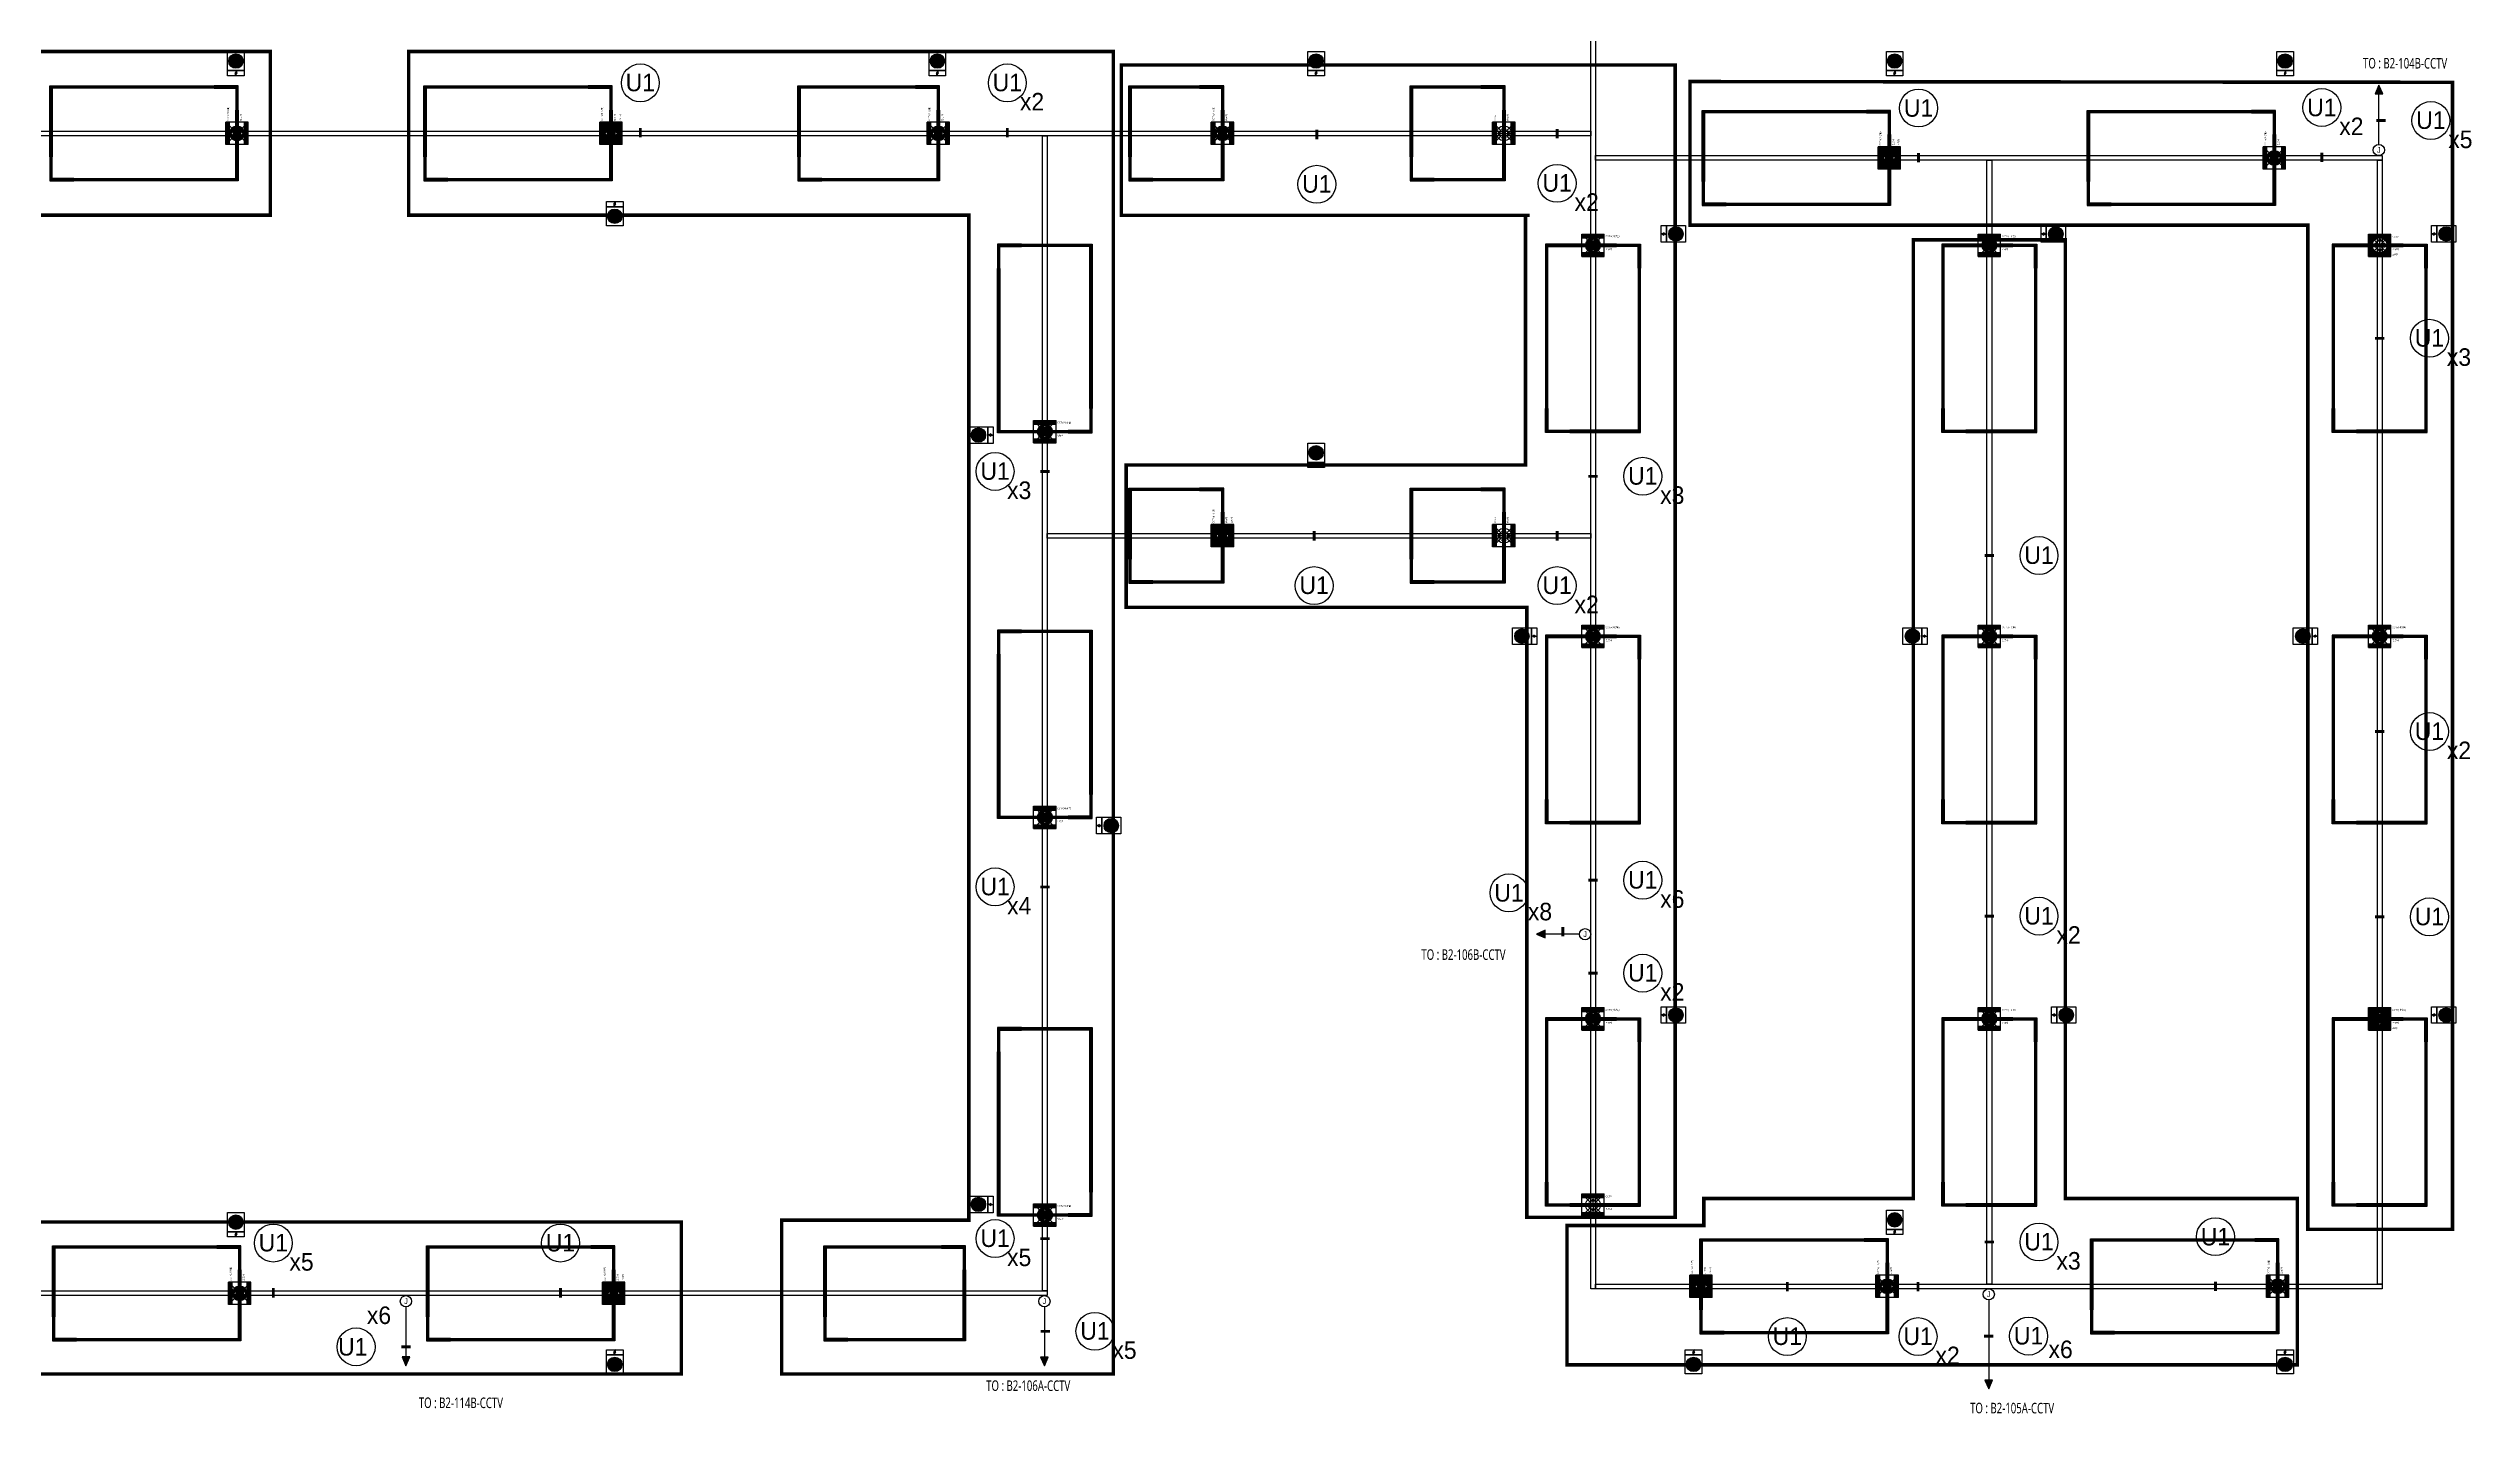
# Model space of a CAD drawing. Header units: millimetres. Extents: x 836025 to 1108898, y 78775 to 372820.
# Drawn here: x 1005237 to 1108883, y 81014 to 139387 of the extents above; entities that cross this region are included whole.
import ezdxf
from ezdxf.enums import TextEntityAlignment as Align

# ---------------------------------------------------------------- set-up
doc = ezdxf.new("R2010")
doc.units = ezdxf.units.MM
doc.header["$LTSCALE"] = 250
for name, pattern in [('CENTER', [2, 1.25, -0.25, 0.25, -0.25]), ('LINE1', [3, 2.5, -0.5]), ('지하층_기둥$1$CEN', [62, 60, -1, 0, -1])]:
    doc.linetypes.add(name, pattern=pattern)
for name, color, linetype in [('A-CEN', 1, '지하층_기둥$1$CEN'), ('HA-CCTV', 2, 'Continuous'), ('HA-스피커 반경', 7, 'LINE1'), ('HA-조명기구', 7, 'Continuous'), ('HA-통합모듈', 7, 'Continuous'), ('LU-UTP wire', 3, 'Continuous'), ('LU-UTP 방향', 1, 'Continuous'), ('LU-UTP케이블', 1, 'Continuous'), ('LU-광케이블', 1, 'Continuous'), ('LU-귀로 방향', 3, 'Continuous'), ('LU-귀로Text', 3, 'Continuous'), ('LU-무선비상벨', 1, 'Continuous'), ('LU-정션박스', 3, 'Continuous'), ('라인구분', 7, 'CENTER'), ('전등레이스웨이', 1, 'Continuous')]:
    doc.layers.add(name, color=color, linetype=linetype)
doc.layers.add('HA-지시선', color=8, linetype='Continuous', plot=False)
doc.layers.get('HA-스피커 반경').off()
doc.styles.add('MtX_굴림', font='Gulim.ttf')
doc.styles.add('N', font='Gulim.ttf')
doc.styles.add('돋움', font='Dotum.ttf')
doc.styles.add('맑은고딕', font='malgun.ttf')

# ---------------------------------------------------------------- blocks, each defined once
blk = doc.blocks.new('HA-무선비상벨')
at = {"layer": 'LU-무선비상벨'}
h = blk.add_hatch(color=1, dxfattribs=at)
h.dxf.hatch_style = 1
h.paths.add_polyline_path([(309, 0, 1), (-309, 0, 1)])
h = blk.add_hatch(color=1, dxfattribs=at)
h.dxf.hatch_style = 1
h.paths.add_polyline_path([(2, 531), (33, 632), (-46, 509), (-2, 509), (-34, 408), (46, 531)])
at = {"layer": 'LU-무선비상벨', "color": 1}
for p, q in [((33, 632), (-46, 509)), ((-46, 509), (46, 531)), ((-2, 509), (-46, 509)), ((-34, 408), (46, 531)), ((-34, 408), (-2, 509)), ((33, 632), (2, 531)), ((46, 531), (2, 531))]:
    blk.add_line(p, q, dxfattribs=at)
for points in [[(356, 408), (-354, 408), (-354, 631), (356, 631)], [(-354, 408), (356, 408), (356, -408), (-354, -408)]]:
    blk.add_lwpolyline(points, close=True, dxfattribs=at)
blk.add_circle((0, 0), 309, dxfattribs=at)
blk = doc.blocks.new('HA-조명기구(코너1000)')
at = {"layer": 'HA-조명기구'}
h = blk.add_hatch(color=81, dxfattribs=at)
h.dxf.hatch_style = 1
h.paths.add_polyline_path([(-995, -35), (-35, -35), (-35, -995), (-5, -995), (-5, -5), (-995, -5)])
at = {"layer": 'HA-조명기구', "color": 81}
blk.add_lwpolyline([(-1000, 0), (-1000, -40), (-40, -40), (-40, -1000), (0, -1000), (0, 0), (-1000, 0)], dxfattribs=at)
at = {"layer": 'HA-조명기구', "color": 3}
blk.add_lwpolyline([(-995, -5), (-995, -35), (-35, -35), (-35, -995), (-5, -995), (-5, -5)], close=True, dxfattribs=at)
at = {"layer": 'HA-지시선'}
for p, q in [((-40, -40), (0, 0)), ((-20, -20), (-1000, -20)), ((-20, -20), (-20, -1000))]:
    blk.add_line(p, q, dxfattribs=at)
at = {"layer": 'HA-지시선', "color": 30}
blk.add_lwpolyline([(-1000, 30), (-1000, -70), (-70, -70), (-70, -1000), (30, -1000), (30, 30)], close=True, dxfattribs=at)
blk = doc.blocks.new('HA-조명기구(직2000)')
at = {"layer": 'HA-조명기구'}
h = blk.add_hatch(color=81, dxfattribs=at)
h.dxf.hatch_style = 1
h.paths.add_polyline_path([(5, -1995), (35, -1995), (35, -5), (5, -5)])
h = blk.add_hatch(color=81, dxfattribs=at)
h.dxf.hatch_style = 1
h.paths.add_polyline_path([(5, -1995), (35, -1995), (35, -5), (5, -5)])
at = {"layer": 'HA-조명기구', "color": 81}
blk.add_lwpolyline([(0, 0), (40, 0), (40, -2000), (0, -2000), (0, 0)], dxfattribs=at)
blk.add_lwpolyline([(5, -5), (35, -5), (35, -1995), (5, -1995)], close=True, dxfattribs=at)
at = {"layer": 'HA-지시선'}
blk.add_line((20, 0), (20, -2000), dxfattribs=at)
at = {"layer": 'HA-지시선', "color": 4}
blk.add_lwpolyline([(-30, 0), (70, 0), (70, -2000), (-30, -2000)], close=True, dxfattribs=at)
blk = doc.blocks.new('HA-통합모듈-만공차')
at = {"layer": 'HA-통합모듈'}
h = blk.add_hatch(color=81, dxfattribs=at)
h.dxf.hatch_style = 1
h.paths.add_polyline_path([(-480, 349), (480, 349), (480, 480), (-480, 480)])
h.paths.add_polyline_path([(-480, -480), (480, -480), (480, -349), (-480, -349)])
at = {"layer": 'HA-지시선', "color": 5}
for p, q in [((-480, -480), (-480, 480)), ((-480, 480), (480, 480)), ((-480, 317), (480, 317)), ((480, -480), (480, 480)), ((-480, -317), (480, -317)), ((-480, -480), (480, -480))]:
    blk.add_line(p, q, dxfattribs=at)
at = {"layer": 'HA-지시선', "color": 251, "true_color": 0x636466}
for p, q in [((-480, 480), (480, -480)), ((-480, -480), (480, 480))]:
    blk.add_line(p, q, dxfattribs=at)
at = {"layer": 'HA-지시선', "color": 5}
blk.add_circle((0, 0), 317, dxfattribs=at)
at = {"layer": 'HA-통합모듈', "color": 5}
for p, q in [((-480, 349), (480, 349)), ((-480, -349), (480, -349))]:
    blk.add_line(p, q, dxfattribs=at)
at = {"layer": 'HA-지시선', "color": 7, "style": 'MtX_굴림'}
blk.add_text('만공차', height=70, dxfattribs=at).set_placement((542, -205))
blk = doc.blocks.new('HA-통합모듈-CCTV(비상벨연동)')
at = {"layer": 'HA-통합모듈'}
h = blk.add_hatch(color=10, dxfattribs=at)
h.dxf.hatch_style = 1
h.paths.add_polyline_path([(317, 0, 1), (-317, 0, 1)])
h.paths.add_polyline_path([(-270, 0), (-170, -100), (-170, 0), (0, 0), (0, -170), (-100, -170), (0, -270), (100, -170), (0, -170), (0, 0), (170, 0), (170, -100), (270, 0), (170, 100), (170, 0), (0, 0), (0, 170), (100, 170), (-2, 268), (-100, 170), (0, 170), (0, 0), (-170, 0), (-170, 100)], flags=16)
at = {"layer": 'HA-지시선', "color": 251, "true_color": 0x636466}
for p, q in [((-480, 480), (480, -480)), ((-480, -480), (480, 480))]:
    blk.add_line(p, q, dxfattribs=at)
at = {"layer": 'HA-통합모듈', "color": 5}
for p, q in [((-480, -480), (-480, 480)), ((-480, 480), (480, 480)), ((-480, 349), (480, 349)), ((-480, 317), (480, 317)), ((-170, 100), (-270, 0)), ((-270, 0), (-170, -100)), ((-170, 100), (-170, -100)), ((0, 0), (-170, 0)), ((-100, 170), (-2, 268)), ((100, 170), (-100, 170)), ((-2, 268), (100, 170)), ((0, 0), (0, 170)), ((0, 0), (0, -170)), ((0, 0), (170, 0)), ((170, -100), (170, 100)), ((170, 100), (270, 0)), ((270, 0), (170, -100)), ((480, -480), (480, 480)), ((-480, -317), (480, -317)), ((-480, -349), (480, -349)), ((-480, -480), (480, -480)), ((-100, -170), (100, -170)), ((0, -270), (-100, -170)), ((100, -170), (0, -270))]:
    blk.add_line(p, q, dxfattribs=at)
blk.add_circle((0, 0), 317, dxfattribs=at)
at = {"layer": 'HA-통합모듈', "style": '돋움'}
blk.add_text('CCTV(비상벨)', height=70, dxfattribs=at).set_placement((530, 350))
blk = doc.blocks.new('HA-통합모듈-스피커')
at = {"layer": 'HA-통합모듈'}
h = blk.add_hatch(color=210, dxfattribs=at)
h.dxf.hatch_style = 1
h.paths.add_polyline_path([(-480, -317), (-480, 317), (0, 317, 1), (0, -317)])
h.paths.add_polyline_path([(0, -317, 1), (0, 317), (480, 317), (480, -317)])
at = {"layer": 'HA-지시선', "color": 5}
for p, q in [((-480, -480), (-480, 480)), ((-480, 480), (480, 480)), ((-480, 349), (480, 349)), ((-480, 317), (480, 317)), ((480, -480), (480, 480)), ((-480, -317), (480, -317)), ((-480, -349), (480, -349)), ((-480, -480), (480, -480))]:
    blk.add_line(p, q, dxfattribs=at)
at = {"layer": 'HA-지시선', "color": 251, "true_color": 0x636466}
for p, q in [((-480, 480), (480, -480)), ((-480, -480), (480, 480))]:
    blk.add_line(p, q, dxfattribs=at)
at = {"layer": 'HA-지시선', "color": 5}
blk.add_circle((0, 0), 317, dxfattribs=at)
at = {"layer": 'HA-조명기구', "style": '돋움'}
blk.add_text('스피커', height=70, dxfattribs=at).set_placement((538, -434))
blk = doc.blocks.new('zw$9B82')
at = {"layer": 'HA-스피커 반경', "color": 6}
blk.add_blockref('HA-통합모듈-스피커', (0, 0), dxfattribs=at)
blk = doc.blocks.new('HA-통합모듈-CCTV')
h = blk.add_hatch(color=81)
h.dxf.hatch_style = 1
h.paths.add_polyline_path([(-270, 0), (-170, 100), (-170, -100)])
h.paths.add_polyline_path([(-100, 170), (100, 170), (-2, 268)])
h.paths.add_polyline_path([(170, -100), (270, 0), (170, 100)])
h.paths.add_polyline_path([(-100, -170), (100, -170), (0, -270)])
at = {"layer": 'HA-지시선', "color": 251, "true_color": 0x636466}
for p, q in [((-480, 480), (480, -480)), ((-480, -480), (480, 480))]:
    blk.add_line(p, q, dxfattribs=at)
at = {"layer": 'HA-통합모듈', "color": 5}
for p, q in [((-480, -480), (-480, 480)), ((-480, 480), (480, 480)), ((-480, 349), (480, 349)), ((-170, 100), (-270, 0)), ((-270, 0), (-170, -100)), ((-170, 100), (-170, -100)), ((0, 0), (-170, 0)), ((-100, 170), (-2, 268)), ((100, 170), (-100, 170)), ((-2, 268), (100, 170)), ((0, 0), (0, 170)), ((0, 0), (0, -170)), ((0, 0), (170, 0)), ((170, -100), (170, 100)), ((170, 100), (270, 0)), ((270, 0), (170, -100)), ((480, -480), (480, 480)), ((-480, -349), (480, -349)), ((-480, -480), (480, -480)), ((-100, -170), (100, -170)), ((0, -270), (-100, -170)), ((100, -170), (0, -270))]:
    blk.add_line(p, q, dxfattribs=at)
blk.add_circle((0, 0), 317, dxfattribs=at)
at = {"layer": 'HA-통합모듈', "color": 7, "style": '돋움'}
blk.add_text('CCTV', height=70, dxfattribs=at).set_placement((536, 330))
blk = doc.blocks.new('LU-귀로방향')
at = {"layer": 'LU-귀로 방향', "color": 2}
blk.add_lwpolyline([(0.8, -0.35), (0.8, 0.35), (0, 0)], close=True, dxfattribs=at)
at = {"layer": 'LU-귀로 방향', "color": 10}
blk.add_solid([(0.03, 0), (0.78, 0.33), (0.78, -0.33)], dxfattribs=at)
blk = doc.blocks.new('LU-Jumper')
at = {"layer": 'LU-정션박스', "color": 2}
blk.add_circle((0, 0), 0.5, dxfattribs=at)
blk.add_circle((0, 0), 0.5, dxfattribs=at)
at = {"layer": 'LU-정션박스', "color": 1, "style": 'N'}
blk.add_text('J', height=0.5, dxfattribs=at).set_placement((0, 0), align=Align.MIDDLE)

msp = doc.modelspace()

# ---------------------------------------------------------------- linework, layer by layer
at = {"layer": 'LU-UTP wire'}
for p, q in [((1104918, 135285, 0), (1104918, 137809, 0)), ((1070727, 101511, 0), (1068888, 101511, 0)), ((1020527, 85575, 0), (1020526, 83063, 0)), ((1047838, 85575, 0), (1047837, 83063, 0)), ((1088232, 85871, 0), (1088232, 82074, 0))]:
    msp.add_line(p, q, dxfattribs=at)
at = {"layer": 'LU-UTP 방향', "elevation": 0}
for points in [[(1104678, 135045, 0, 0, 0), (1104678, 135045, 0, 0, 0), (1103865, 135045, 120, 0, 0), (1103465, 135045, 0, 0, 0)], [(1105158, 135045, 0, 0, 0), (1105158, 135045, 0, 0, 0), (1105158, 134233, 120, 0, 0), (1105158, 133833, 0, 0, 0)], [(1070968, 101751, 0, 0, 0), (1070968, 101751, 0, 0, 0), (1070968, 102563, 120, 0, 0), (1070968, 102963, 0, 0, 0)], [(1070968, 101271, 0, 0, 0), (1070968, 101271, 0, 0, 0), (1070968, 100459, 120, 0, 0), (1070968, 100059, 0, 0, 0)], [(1087992, 86112, 0, 0, 0), (1087992, 86112, 0, 0, 0), (1087180, 86112, 120, 0, 0), (1086780, 86112, 0, 0, 0)], [(1088472, 86112, 0, 0, 0), (1088472, 86112, 0, 0, 0), (1089285, 86112, 120, 0, 0), (1089685, 86112, 0, 0, 0)], [(1020287, 85815, 0, 0, 0), (1020287, 85815, 0, 0, 0), (1019474, 85815, 120, 0, 0), (1019074, 85815, 0, 0, 0)], [(1020767, 85815, 0, 0, 0), (1020767, 85815, 0, 0, 0), (1021579, 85815, 120, 0, 0), (1021979, 85815, 0, 0, 0)], [(1047599, 85815, 0, 0, 0), (1047599, 85815, 0, 0, 0), (1046786, 85815, 120, 0, 0), (1046386, 85815, 0, 0, 0)], [(1048077, 85815, 0, 0, 0), (1048077, 85815, 0, 0, 0), (1048890, 85815, 120, 0, 0), (1049290, 85815, 0, 0, 0)]]:
    msp.add_lwpolyline(points, format="xyseb", dxfattribs=at)
at = {"layer": 'LU-UTP케이블', "color": 1}
for centre in [(1030553, 137915, 0), (1046251, 137915, 0), (1085230, 136841, 0), (1102480, 136862, 0), (1107143, 136305, 0), (1059491, 133579, 0), (1069770, 133621, 0), (1107082, 126995, 0), (1045728, 121300, 0), (1073433, 121092, 0), (1090382, 117703, 0), (1059376, 116417, 0), (1069770, 116417, 0), (1107082, 110176, 0), (1045728, 103533, 0), (1067710, 103278, 0), (1073433, 103819, 0), (1090382, 102282, 0), (1107082, 102251, 0), (1073433, 99845, 0), (1045728, 88495, 0), (1090382, 88348, 0), (1097930, 88576, 0), (1014854, 88304, 0), (1027138, 88304, 0), (1050000, 84529, 0), (1079617, 84303, 0), (1085209, 84303, 0), (1089934, 84324, 0), (1018397, 83865, 0)]:
    msp.add_circle(centre, 811, dxfattribs=at)
at = {"layer": 'LU-광케이블', "color": 1, "elevation": 0}
for points in [[(1030553, 137104, 0, 0, 0), (1030553, 135986, 120, 120, 0), (1030553, 135586, 0, 0, 0)], [(1046251, 137104, 0, 0, 0), (1046251, 135986, 120, 120, 0), (1046251, 135586, 0, 0, 0)], [(1059491, 134390, 0, 0, 0), (1059491, 135508, 120, 120, 0), (1059491, 135908, 0, 0, 0)], [(1069770, 134432, 0, 0, 0), (1069770, 135550, 120, 120, 0), (1069770, 135950, 0, 0, 0)], [(1085230, 136029, 0, 0, 0), (1085230, 134912, 120, 120, 0), (1085230, 134512, 0, 0, 0)], [(1102480, 136050, 0, 0, 0), (1102480, 134933, 120, 120, 0), (1102480, 134533, 0, 0, 0)], [(1106332, 136305, 0, 0, 0), (1105214, 136305, 120, 120, 0), (1104814, 136305, 0, 0, 0)], [(1106271, 126995, 0, 0, 0), (1105153, 126995, 120, 120, 0), (1104753, 126995, 0, 0, 0)], [(1046540, 121300, 0, 0, 0), (1047657, 121300, 120, 120, 0), (1048057, 121300, 0, 0, 0)], [(1072621, 121092, 0, 0, 0), (1071504, 121092, 120, 120, 0), (1071104, 121092, 0, 0, 0)], [(1059376, 117229, 0, 0, 0), (1059376, 118346, 120, 120, 0), (1059376, 118746, 0, 0, 0)], [(1069770, 117229, 0, 0, 0), (1069770, 118346, 120, 120, 0), (1069770, 118746, 0, 0, 0)], [(1089571, 117703, 0, 0, 0), (1088453, 117703, 120, 120, 0), (1088053, 117703, 0, 0, 0)], [(1106271, 110176, 0, 0, 0), (1105153, 110176, 120, 120, 0), (1104753, 110176, 0, 0, 0)], [(1072621, 103819, 0, 0, 0), (1071504, 103819, 120, 120, 0), (1071104, 103819, 0, 0, 0)], [(1046540, 103533, 0, 0, 0), (1047657, 103533, 120, 120, 0), (1048057, 103533, 0, 0, 0)], [(1068521, 103278, 0, 0, 0), (1070013, 103278, 0, 0, 0), (1070013, 101815, 120, 120, 0), (1070013, 101415, 0, 0, 0)], [(1089571, 102282, 0, 0, 0), (1088453, 102282, 120, 120, 0), (1088053, 102282, 0, 0, 0)], [(1106271, 102251, 0, 0, 0), (1105153, 102251, 120, 120, 0), (1104753, 102251, 0, 0, 0)], [(1072621, 99845, 0, 0, 0), (1071504, 99845, 120, 120, 0), (1071104, 99845, 0, 0, 0)], [(1046540, 88495, 0, 0, 0), (1047657, 88495, 120, 120, 0), (1048057, 88495, 0, 0, 0)], [(1089571, 88348, 0, 0, 0), (1088453, 88348, 120, 120, 0), (1088053, 88348, 0, 0, 0)], [(1014854, 87492, 0, 0, 0), (1014854, 86375, 120, 120, 0), (1014854, 85975, 0, 0, 0)], [(1027138, 87492, 0, 0, 0), (1027138, 86375, 120, 120, 0), (1027138, 85975, 0, 0, 0)], [(1097930, 87765, 0, 0, 0), (1097930, 86647, 120, 120, 0), (1097930, 86247, 0, 0, 0)], [(1079617, 85114, 0, 0, 0), (1079617, 86232, 120, 120, 0), (1079617, 86632, 0, 0, 0)], [(1085209, 85114, 0, 0, 0), (1085209, 86232, 120, 120, 0), (1085209, 86632, 0, 0, 0)], [(1049188, 84529, 0, 0, 0), (1048071, 84529, 120, 120, 0), (1047671, 84529, 0, 0, 0)], [(1089119, 84324, 0, 0, 0), (1088423, 84324, 120, 120, 0), (1088023, 84324, 0, 0, 0)], [(1019209, 83865, 0, 0, 0), (1020326, 83865, 120, 120, 0), (1020726, 83865, 0, 0, 0)]]:
    msp.add_lwpolyline(points, format="xyseb", dxfattribs=at)
at = {"layer": '라인구분', "color": 4, "ltscale": 3.5, "const_width": 150, "elevation": 0}
msp.add_lwpolyline([(1014726, 132255), (1014726, 139255), (997908, 139255), (997908, 82705), (1032308, 82705), (1032308, 89205), (1004408, 89205), (1004408, 132255)], close=True, dxfattribs=at)
at = {"layer": '라인구분', "color": 5, "ltscale": 3.5, "const_width": 150, "elevation": 0}
msp.add_lwpolyline([(1050788, 139255), (1020646, 139255), (1020646, 132255), (1044608, 132255), (1044608, 89281), (1036599, 89281), (1036599, 82705), (1050788, 82705), (1050788, 132180), (1050788, 139255)], close=True, dxfattribs=at)
msp.add_lwpolyline([(1068593, 132251), (1051126, 132251), (1051126, 138681), (1074819, 138681), (1074819, 89403), (1068477, 89403), (1068477, 115491), (1051337, 115491), (1051337, 121575), (1068419, 121575), (1068419, 132251)], dxfattribs=at)
at = {"layer": '라인구분', "color": 2, "ltscale": 3.5, "const_width": 150, "elevation": 0}
msp.add_lwpolyline([(1075456, 137972), (1075456, 131834), (1101884, 131834), (1101884, 88891), (1108070, 88891), (1108070, 137940), (1075456, 137972)], dxfattribs=at)
at = {"layer": '라인구분', "color": 6, "ltscale": 3.5, "const_width": 150, "elevation": 0}
msp.add_lwpolyline([(1085008, 131205), (1091508, 131205), (1091508, 90205), (1101432, 90205), (1101432, 83099), (1070192, 83099), (1070192, 89051), (1076045, 89051), (1076045, 90205), (1085008, 90205), (1085008, 131205)], dxfattribs=at)
at = {"layer": '전등레이스웨이', "elevation": 0}
for points in [[(1071408, 365755), (1071408, 86341), (1071207, 86341), (1071207, 365755)], [(877758, 135855), (1071207, 135855), (1071207, 135654), (877758, 135654)], [(1047954, 135654), (1047962, 86255), (1047761, 86255), (1047761, 135654)], [(1071408, 134805), (1105058, 134805), (1105058, 134604), (1071408, 134604)], [(1088358, 134604), (1088358, 86552), (1088157, 86552), (1088157, 134604)], [(1105058, 134604), (1105058, 86552), (1104857, 86552), (1104857, 134604)], [(1071207, 118451), (1047957, 118451), (1047957, 118651), (1071207, 118651)], [(957821, 86255), (1047962, 86255), (1047962, 86055), (957821, 86055)], [(1071408, 86552), (1105058, 86552), (1105058, 86351), (1071408, 86351)]]:
    msp.add_lwpolyline(points, close=True, dxfattribs=at)

# ---------------------------------------------------------------- block references
at = {"layer": 'A-CEN'}
for p, rotation in [((1029301, 135755, 0), 89.99999999999999), ((1083979, 134704, 0), 89.99999999999999), ((1055458, 118551, 0), 89.99999999999955), ((1075928, 86452), 89.99999999999955), ((1029416, 86155, 0), 89.99999999999996)]:
    msp.add_blockref('zw$9B82', p, dxfattribs=dict(at, rotation=rotation))
for p in [(1104957, 130973, 0), (1104957, 97890, 0)]:
    msp.add_blockref('zw$9B82', p, dxfattribs=at)
at = {"layer": 'HA-CCTV', "color": 3}
for p, rotation in [((1013301, 135754, 0), 90.00000000000033), ((1029301, 135755, 0), 90.00000000000018), ((1043300, 135755, 0), 90.00000000000033), ((1055458, 135755, 0), 90.0000000000003), ((1083979, 134704, 0), 90.00000000000018), ((1100448, 134704, 0), 90.00000000000024), ((1055458, 118551, 0), 90.0000000000003), ((1013416, 86155, 0), 90.00000000000007), ((1029416, 86155, 0), 90.00000000000007), ((1075928, 86452), 90.0000000000008), ((1083888, 86452), 90.0000000000008), ((1100588, 86452), 90.0000000000008)]:
    msp.add_blockref('HA-통합모듈-CCTV(비상벨연동)', p, dxfattribs=dict(at, rotation=rotation))
at = {"layer": 'HA-CCTV', "rotation": 90}
for p in [(1067491, 135755, 0), (1067491, 118551, 0)]:
    msp.add_blockref('HA-통합모듈-CCTV', p, dxfattribs=at)
at = {"layer": 'HA-CCTV', "color": 3}
for name, p in [('HA-통합모듈-CCTV(비상벨연동)', (1071307, 130973, 0)), ('HA-통합모듈-CCTV(비상벨연동)', (1088257, 130973, 0)), ('HA-통합모듈-CCTV', (1104957, 130973, 0)), ('HA-통합모듈-CCTV(비상벨연동)', (1047858, 123004, 0)), ('HA-통합모듈-CCTV(비상벨연동)', (1071307, 114247, 0)), ('HA-통합모듈-CCTV(비상벨연동)', (1088257, 114247, 0)), ('HA-통합모듈-CCTV(비상벨연동)', (1104957, 114247, 0)), ('HA-통합모듈-CCTV(비상벨연동)', (1047858, 106504, 0)), ('HA-통합모듈-CCTV(비상벨연동)', (1071307, 97890, 0)), ('HA-통합모듈-CCTV(비상벨연동)', (1088257, 97890, 0)), ('HA-통합모듈-CCTV(비상벨연동)', (1104957, 97890, 0)), ('HA-통합모듈-CCTV(비상벨연동)', (1047858, 89504, 0))]:
    msp.add_blockref(name, p, dxfattribs=at)
at = {"layer": 'HA-CCTV'}
msp.add_blockref('HA-통합모듈-CCTV', (1071307, 89930, 0), dxfattribs=at)
at = {"layer": 'HA-조명기구', "color": 3, "xscale": -1}
for name, p in [('HA-조명기구(코너1000)', (1005321, 137754, 0)), ('HA-조명기구(코너1000)', (1021321, 137755, 0)), ('HA-조명기구(코너1000)', (1037320, 137755, 0)), ('HA-조명기구(코너1000)', (1051478, 137755, 0)), ('HA-조명기구(코너1000)', (1063511, 137755, 0)), ('HA-조명기구(코너1000)', (1075999, 136704, 0)), ('HA-조명기구(코너1000)', (1092468, 136704, 0)), ('HA-조명기구(직2000)', (1069347, 129993, 0)), ('HA-조명기구(직2000)', (1073307, 129993, 0)), ('HA-조명기구(직2000)', (1086297, 129993, 0)), ('HA-조명기구(직2000)', (1090257, 129993, 0)), ('HA-조명기구(직2000)', (1102997, 129993, 0)), ('HA-조명기구(직2000)', (1106957, 129993, 0)), ('HA-조명기구(직2000)', (1069347, 127993, 0)), ('HA-조명기구(직2000)', (1073307, 127993, 0)), ('HA-조명기구(직2000)', (1086297, 127993, 0)), ('HA-조명기구(직2000)', (1090257, 127993, 0)), ('HA-조명기구(직2000)', (1102997, 127993, 0)), ('HA-조명기구(직2000)', (1106957, 127993, 0)), ('HA-조명기구(직2000)', (1069347, 125993, 0)), ('HA-조명기구(직2000)', (1073307, 125993, 0)), ('HA-조명기구(직2000)', (1086297, 125993, 0)), ('HA-조명기구(직2000)', (1090257, 125993, 0)), ('HA-조명기구(직2000)', (1102997, 125993, 0)), ('HA-조명기구(직2000)', (1106957, 125993, 0)), ('HA-조명기구(코너1000)', (1051478, 120551, 0)), ('HA-조명기구(코너1000)', (1063511, 120551, 0)), ('HA-조명기구(직2000)', (1069347, 113267, 0)), ('HA-조명기구(직2000)', (1073307, 113267, 0)), ('HA-조명기구(직2000)', (1086297, 113267, 0)), ('HA-조명기구(직2000)', (1090257, 113267, 0)), ('HA-조명기구(직2000)', (1102997, 113267, 0)), ('HA-조명기구(직2000)', (1106957, 113267, 0)), ('HA-조명기구(직2000)', (1069347, 111267, 0)), ('HA-조명기구(직2000)', (1073307, 111267, 0)), ('HA-조명기구(직2000)', (1086297, 111267, 0)), ('HA-조명기구(직2000)', (1090257, 111267, 0)), ('HA-조명기구(직2000)', (1102997, 111267, 0)), ('HA-조명기구(직2000)', (1106957, 111267, 0)), ('HA-조명기구(직2000)', (1069347, 109267, 0)), ('HA-조명기구(직2000)', (1073307, 109267, 0)), ('HA-조명기구(직2000)', (1086297, 109267, 0)), ('HA-조명기구(직2000)', (1090257, 109267, 0)), ('HA-조명기구(직2000)', (1102997, 109267, 0)), ('HA-조명기구(직2000)', (1106957, 109267, 0)), ('HA-조명기구(직2000)', (1069347, 96910, 0)), ('HA-조명기구(직2000)', (1073307, 96910, 0)), ('HA-조명기구(직2000)', (1086297, 96910, 0)), ('HA-조명기구(직2000)', (1090257, 96910, 0)), ('HA-조명기구(직2000)', (1102997, 96910, 0)), ('HA-조명기구(직2000)', (1106957, 96910, 0)), ('HA-조명기구(직2000)', (1069347, 94910, 0)), ('HA-조명기구(직2000)', (1073307, 94910, 0)), ('HA-조명기구(직2000)', (1086297, 94910, 0)), ('HA-조명기구(직2000)', (1090257, 94910, 0)), ('HA-조명기구(직2000)', (1102997, 94910, 0)), ('HA-조명기구(직2000)', (1106957, 94910, 0)), ('HA-조명기구(직2000)', (1069347, 92910, 0)), ('HA-조명기구(직2000)', (1073307, 92910, 0)), ('HA-조명기구(직2000)', (1086297, 92910, 0)), ('HA-조명기구(직2000)', (1090257, 92910, 0)), ('HA-조명기구(직2000)', (1102997, 92910, 0)), ('HA-조명기구(직2000)', (1106957, 92910, 0)), ('HA-조명기구(코너1000)', (1075908, 88452)), ('HA-조명기구(코너1000)', (1092608, 88452))]:
    msp.add_blockref(name, p, dxfattribs=at)
at = {"layer": 'HA-조명기구', "color": 3}
for name, p, rotation in [('HA-조명기구(직2000)', (1006321, 137714, 0), 89.99999999999999), ('HA-조명기구(직2000)', (1008321, 137714, 0), 89.99999999999999), ('HA-조명기구(직2000)', (1010321, 137714, 0), 89.99999999999999), ('HA-조명기구(직2000)', (1022321, 137715, 0), 89.99999999999999), ('HA-조명기구(직2000)', (1024321, 137715, 0), 89.99999999999999), ('HA-조명기구(직2000)', (1026321, 137715, 0), 89.99999999999999), ('HA-조명기구(직2000)', (1038320, 137715, 0), 89.99999999999999), ('HA-조명기구(직2000)', (1040320, 137715, 0), 89.99999999999999), ('HA-조명기구(직2000)', (1052478, 137715, 0), 89.99999999999999), ('HA-조명기구(직2000)', (1064511, 137715, 0), 89.99999999999999), ('HA-조명기구(직2000)', (1005361, 134754, 0), 180), ('HA-통합모듈-만공차', (1013301, 135754, 0), 90.00000000000033), ('HA-조명기구(직2000)', (1013321, 134754, 0), 180), ('HA-조명기구(직2000)', (1021361, 134755, 0), 180), ('HA-통합모듈-만공차', (1029301, 135755, 0), 90.00000000000018), ('HA-조명기구(직2000)', (1029321, 134755, 0), 180), ('HA-조명기구(직2000)', (1037360, 134755, 0), 180), ('HA-통합모듈-만공차', (1043300, 135755, 0), 90.00000000000033), ('HA-조명기구(직2000)', (1043320, 134755, 0), 180), ('HA-조명기구(직2000)', (1051518, 134755, 0), 180), ('HA-통합모듈-만공차', (1055458, 135755, 0), 90.0000000000003), ('HA-조명기구(직2000)', (1055478, 134755, 0), 180), ('HA-조명기구(직2000)', (1063551, 134755, 0), 180), ('HA-통합모듈-만공차', (1067491, 135755, 0), 90.00000000000033), ('HA-조명기구(직2000)', (1067511, 134755, 0), 180), ('HA-조명기구(직2000)', (1076999, 136664, 0), 89.99999999999999), ('HA-조명기구(직2000)', (1078999, 136664, 0), 89.99999999999999), ('HA-조명기구(직2000)', (1080999, 136664, 0), 89.99999999999999), ('HA-조명기구(직2000)', (1093468, 136664, 0), 89.99999999999999), ('HA-조명기구(직2000)', (1095468, 136664, 0), 89.99999999999999), ('HA-조명기구(직2000)', (1097468, 136664, 0), 89.99999999999999), ('HA-조명기구(코너1000)', (1005321, 133754, 0), 180), ('HA-조명기구(코너1000)', (1021321, 133755, 0), 180), ('HA-조명기구(코너1000)', (1037320, 133755, 0), 180), ('HA-조명기구(코너1000)', (1051478, 133755, 0), 180), ('HA-조명기구(코너1000)', (1063511, 133755, 0), 180), ('HA-조명기구(직2000)', (1076039, 133704, 0), 180), ('HA-통합모듈-만공차', (1083979, 134704, 0), 90.00000000000018), ('HA-조명기구(직2000)', (1083999, 133704, 0), 180), ('HA-조명기구(직2000)', (1092508, 133704, 0), 180), ('HA-통합모듈-만공차', (1100448, 134704, 0), 90.00000000000024), ('HA-조명기구(직2000)', (1100468, 133704, 0), 180), ('HA-조명기구(직2000)', (1006321, 133754, 0), 89.99999999999999), ('HA-조명기구(직2000)', (1008321, 133754, 0), 89.99999999999999), ('HA-조명기구(직2000)', (1010321, 133754, 0), 89.99999999999999), ('HA-조명기구(직2000)', (1022321, 133755, 0), 89.99999999999999), ('HA-조명기구(직2000)', (1024321, 133755, 0), 89.99999999999999), ('HA-조명기구(직2000)', (1026321, 133755, 0), 89.99999999999999), ('HA-조명기구(직2000)', (1038320, 133755, 0), 89.99999999999999), ('HA-조명기구(직2000)', (1040320, 133755, 0), 89.99999999999999), ('HA-조명기구(직2000)', (1052478, 133755, 0), 89.99999999999999), ('HA-조명기구(직2000)', (1064511, 133755, 0), 89.99999999999999), ('HA-조명기구(코너1000)', (1075999, 132704, 0), 180), ('HA-조명기구(코너1000)', (1092468, 132704, 0), 180), ('HA-조명기구(직2000)', (1076999, 132704, 0), 89.99999999999999), ('HA-조명기구(직2000)', (1078999, 132704, 0), 89.99999999999999), ('HA-조명기구(직2000)', (1080999, 132704, 0), 89.99999999999999), ('HA-조명기구(직2000)', (1093468, 132704, 0), 89.99999999999999), ('HA-조명기구(직2000)', (1095468, 132704, 0), 89.99999999999999), ('HA-조명기구(직2000)', (1097468, 132704, 0), 89.99999999999999), ('HA-조명기구(코너1000)', (1045858, 130984, 0), 89.99999999999999), ('HA-조명기구(직2000)', (1046858, 130944, 0), 89.99999999999999), ('HA-조명기구(코너1000)', (1069307, 130993, 0), 90), ('HA-조명기구(코너1000)', (1086257, 130993, 0), 90), ('HA-조명기구(코너1000)', (1102957, 130993, 0), 90), ('HA-조명기구(코너1000)', (1049858, 122984, 0), 270), ('HA-조명기구(코너1000)', (1073307, 122993, 0), 270), ('HA-조명기구(코너1000)', (1090257, 122993, 0), 270), ('HA-조명기구(코너1000)', (1106957, 122993, 0), 270), ('HA-조명기구(직2000)', (1046858, 122984, 0), 89.99999999999999), ('HA-조명기구(직2000)', (1052478, 120511, 0), 89.99999999999999), ('HA-조명기구(직2000)', (1064511, 120511, 0), 89.99999999999999), ('HA-조명기구(직2000)', (1051518, 117551, 0), 180), ('HA-통합모듈-만공차', (1055458, 118551, 0), 90.0000000000003), ('HA-조명기구(직2000)', (1055478, 117551, 0), 180), ('HA-조명기구(직2000)', (1063551, 117551, 0), 180), ('HA-통합모듈-만공차', (1067491, 118551, 0), 90.00000000000033), ('HA-조명기구(직2000)', (1067511, 117551, 0), 180), ('HA-조명기구(코너1000)', (1051478, 116551, 0), 180), ('HA-조명기구(코너1000)', (1063511, 116551, 0), 180), ('HA-조명기구(직2000)', (1052478, 116551, 0), 89.99999999999999), ('HA-조명기구(직2000)', (1064511, 116551, 0), 89.99999999999999), ('HA-조명기구(코너1000)', (1045858, 114484, 0), 89.99999999999999), ('HA-조명기구(직2000)', (1046858, 114444, 0), 89.99999999999999), ('HA-조명기구(코너1000)', (1069307, 114267, 0), 90), ('HA-조명기구(코너1000)', (1086257, 114267, 0), 90), ('HA-조명기구(코너1000)', (1102957, 114267, 0), 90), ('HA-조명기구(코너1000)', (1049858, 106484, 0), 270), ('HA-조명기구(코너1000)', (1073307, 106267, 0), 270), ('HA-조명기구(코너1000)', (1090257, 106267, 0), 270), ('HA-조명기구(코너1000)', (1106957, 106267, 0), 270), ('HA-조명기구(직2000)', (1046858, 106484, 0), 89.99999999999999), ('HA-조명기구(코너1000)', (1045858, 97484, 0), 89.99999999999999), ('HA-조명기구(직2000)', (1046858, 97444, 0), 89.99999999999999), ('HA-조명기구(코너1000)', (1069307, 97910, 0), 90), ('HA-조명기구(코너1000)', (1086257, 97910, 0), 90), ('HA-조명기구(코너1000)', (1102957, 97910, 0), 90), ('HA-조명기구(코너1000)', (1049858, 89484, 0), 270), ('HA-조명기구(코너1000)', (1073307, 89910, 0), 270), ('HA-조명기구(코너1000)', (1090257, 89910, 0), 270), ('HA-조명기구(코너1000)', (1106957, 89910, 0), 270), ('HA-조명기구(직2000)', (1046858, 89484, 0), 89.99999999999999), ('HA-조명기구(직2000)', (1008436, 88155, 0), 269.9999999999999), ('HA-조명기구(직2000)', (1010436, 88155, 0), 269.9999999999999), ('HA-조명기구(직2000)', (1012436, 88155, 0), 269.9999999999999), ('HA-조명기구(직2000)', (1024436, 88155, 0), 269.9999999999999), ('HA-조명기구(직2000)', (1026436, 88155, 0), 269.9999999999999), ('HA-조명기구(직2000)', (1028436, 88155, 0), 269.9999999999999), ('HA-조명기구(직2000)', (1041436, 88155, 0), 269.9999999999999), ('HA-조명기구(직2000)', (1043436, 88155, 0), 269.9999999999999), ('HA-조명기구(직2000)', (1076908, 88412), 89.99999999999999), ('HA-조명기구(직2000)', (1078908, 88412), 89.99999999999999), ('HA-조명기구(직2000)', (1080908, 88412), 89.99999999999999), ('HA-조명기구(직2000)', (1093608, 88412), 89.99999999999999), ('HA-조명기구(직2000)', (1095608, 88412), 89.99999999999999), ('HA-조명기구(직2000)', (1097608, 88412), 89.99999999999999), ('HA-통합모듈-만공차', (1075928, 86452), 90.0000000000008), ('HA-조명기구(직2000)', (1075948, 85452), 180), ('HA-통합모듈-만공차', (1083888, 86452), 89.99999999999999), ('HA-조명기구(직2000)', (1083908, 85452), 180), ('HA-조명기구(직2000)', (1092648, 85452), 180), ('HA-통합모듈-만공차', (1100588, 86452), 89.99999999999999), ('HA-조명기구(직2000)', (1100608, 85452), 180), ('HA-통합모듈-만공차', (1013416, 86155, 0), 90.00000000000007), ('HA-통합모듈-만공차', (1029416, 86155, 0), 90.00000000000007), ('HA-조명기구(코너1000)', (1005436, 84155, 0), 180), ('HA-조명기구(코너1000)', (1021436, 84155, 0), 180), ('HA-조명기구(코너1000)', (1038436, 84155, 0), 180), ('HA-조명기구(코너1000)', (1075908, 84452), 180), ('HA-조명기구(코너1000)', (1092608, 84452), 180), ('HA-조명기구(직2000)', (1008436, 84195, 0), 269.9999999999999), ('HA-조명기구(직2000)', (1010436, 84195, 0), 269.9999999999999), ('HA-조명기구(직2000)', (1012436, 84195, 0), 269.9999999999999), ('HA-조명기구(직2000)', (1024436, 84195, 0), 269.9999999999999), ('HA-조명기구(직2000)', (1026436, 84195, 0), 269.9999999999999), ('HA-조명기구(직2000)', (1028436, 84195, 0), 269.9999999999999), ('HA-조명기구(직2000)', (1041436, 84195, 0), 269.9999999999999), ('HA-조명기구(직2000)', (1043436, 84195, 0), 269.9999999999999), ('HA-조명기구(직2000)', (1076908, 84452), 89.99999999999999), ('HA-조명기구(직2000)', (1078908, 84452), 89.99999999999999), ('HA-조명기구(직2000)', (1080908, 84452), 89.99999999999999), ('HA-조명기구(직2000)', (1093608, 84452), 89.99999999999999), ('HA-조명기구(직2000)', (1095608, 84452), 89.99999999999999), ('HA-조명기구(직2000)', (1097608, 84452), 89.99999999999999)]:
    msp.add_blockref(name, p, dxfattribs=dict(at, rotation=rotation))
for name, p in [('HA-조명기구(코너1000)', (1013321, 137754, 0)), ('HA-조명기구(코너1000)', (1029321, 137755, 0)), ('HA-조명기구(코너1000)', (1043320, 137755, 0)), ('HA-조명기구(코너1000)', (1055478, 137755, 0)), ('HA-조명기구(코너1000)', (1067511, 137755, 0)), ('HA-조명기구(코너1000)', (1083999, 136704, 0)), ('HA-조명기구(코너1000)', (1100468, 136704, 0)), ('HA-통합모듈-만공차', (1071307, 130973, 0)), ('HA-통합모듈-만공차', (1088257, 130973, 0)), ('HA-통합모듈-만공차', (1104957, 130973, 0)), ('HA-조명기구(직2000)', (1045858, 129984, 0)), ('HA-조명기구(직2000)', (1049818, 129984, 0)), ('HA-조명기구(직2000)', (1045858, 127984, 0)), ('HA-조명기구(직2000)', (1049818, 127984, 0)), ('HA-조명기구(직2000)', (1045858, 125984, 0)), ('HA-조명기구(직2000)', (1049818, 125984, 0)), ('HA-통합모듈-만공차', (1047858, 123004, 0)), ('HA-조명기구(코너1000)', (1055478, 120551, 0)), ('HA-조명기구(코너1000)', (1067511, 120551, 0)), ('HA-통합모듈-만공차', (1071307, 114247, 0)), ('HA-통합모듈-만공차', (1088257, 114247, 0)), ('HA-통합모듈-만공차', (1104957, 114247, 0)), ('HA-조명기구(직2000)', (1045858, 113484, 0)), ('HA-조명기구(직2000)', (1049818, 113484, 0)), ('HA-조명기구(직2000)', (1045858, 111484, 0)), ('HA-조명기구(직2000)', (1049818, 111484, 0)), ('HA-조명기구(직2000)', (1045858, 109484, 0)), ('HA-조명기구(직2000)', (1049818, 109484, 0)), ('HA-통합모듈-만공차', (1047858, 106504, 0)), ('HA-통합모듈-만공차', (1071307, 97890, 0)), ('HA-통합모듈-만공차', (1088257, 97890, 0)), ('HA-통합모듈-만공차', (1104957, 97890, 0)), ('HA-조명기구(직2000)', (1045858, 96484, 0)), ('HA-조명기구(직2000)', (1049818, 96484, 0)), ('HA-조명기구(직2000)', (1045858, 94484, 0)), ('HA-조명기구(직2000)', (1049818, 94484, 0)), ('HA-조명기구(직2000)', (1045858, 92484, 0)), ('HA-조명기구(직2000)', (1049818, 92484, 0)), ('HA-통합모듈-만공차', (1071307, 89930, 0)), ('HA-통합모듈-만공차', (1047858, 89504, 0)), ('HA-조명기구(코너1000)', (1013436, 88155, 0)), ('HA-조명기구(코너1000)', (1029436, 88155, 0)), ('HA-조명기구(코너1000)', (1044436, 88155, 0)), ('HA-조명기구(코너1000)', (1083908, 88452)), ('HA-조명기구(코너1000)', (1100608, 88452)), ('HA-조명기구(직2000)', (1005436, 87155, 0)), ('HA-조명기구(직2000)', (1013396, 87155, 0)), ('HA-조명기구(직2000)', (1021436, 87155, 0)), ('HA-조명기구(직2000)', (1029396, 87155, 0)), ('HA-조명기구(직2000)', (1038436, 87155, 0)), ('HA-조명기구(직2000)', (1044396, 87155, 0))]:
    msp.add_blockref(name, p, dxfattribs=at)
at = {"layer": 'HA-조명기구', "color": 3, "xscale": -1}
for name, p, rotation in [('HA-조명기구(코너1000)', (1013321, 133754, 0), 180), ('HA-조명기구(코너1000)', (1029321, 133755, 0), 180), ('HA-조명기구(코너1000)', (1043320, 133755, 0), 180), ('HA-조명기구(코너1000)', (1055478, 133755, 0), 180), ('HA-조명기구(코너1000)', (1067511, 133755, 0), 180), ('HA-조명기구(코너1000)', (1083999, 132704, 0), 180), ('HA-조명기구(코너1000)', (1100468, 132704, 0), 180), ('HA-조명기구(코너1000)', (1049858, 130984, 0), 270), ('HA-조명기구(직2000)', (1072307, 130953, 0), 270), ('HA-조명기구(코너1000)', (1073307, 130993, 0), 270), ('HA-조명기구(직2000)', (1089257, 130953, 0), 270), ('HA-조명기구(코너1000)', (1090257, 130993, 0), 270), ('HA-조명기구(직2000)', (1105957, 130953, 0), 270), ('HA-조명기구(코너1000)', (1106957, 130993, 0), 270), ('HA-조명기구(코너1000)', (1045858, 122984, 0), 89.99999999999991), ('HA-조명기구(코너1000)', (1069307, 122993, 0), 89.99999999999896), ('HA-조명기구(코너1000)', (1086257, 122993, 0), 89.99999999999952), ('HA-조명기구(코너1000)', (1102957, 122993, 0), 89.99999999999952), ('HA-조명기구(직2000)', (1072307, 122993, 0), 270), ('HA-조명기구(직2000)', (1089257, 122993, 0), 270), ('HA-조명기구(직2000)', (1105957, 122993, 0), 270), ('HA-조명기구(코너1000)', (1055478, 116551, 0), 180), ('HA-조명기구(코너1000)', (1067511, 116551, 0), 180), ('HA-조명기구(코너1000)', (1049858, 114484, 0), 270), ('HA-조명기구(직2000)', (1072307, 114227, 0), 270), ('HA-조명기구(코너1000)', (1073307, 114267, 0), 270), ('HA-조명기구(직2000)', (1089257, 114227, 0), 270), ('HA-조명기구(코너1000)', (1090257, 114267, 0), 270), ('HA-조명기구(직2000)', (1105957, 114227, 0), 270), ('HA-조명기구(코너1000)', (1106957, 114267, 0), 270), ('HA-조명기구(코너1000)', (1045858, 106484, 0), 89.99999999999969), ('HA-조명기구(코너1000)', (1069307, 106267, 0), 89.99999999999912), ('HA-조명기구(코너1000)', (1086257, 106267, 0), 89.99999999999952), ('HA-조명기구(코너1000)', (1102957, 106267, 0), 89.99999999999952), ('HA-조명기구(직2000)', (1072307, 106267, 0), 270), ('HA-조명기구(직2000)', (1089257, 106267, 0), 270), ('HA-조명기구(직2000)', (1105957, 106267, 0), 270), ('HA-조명기구(코너1000)', (1049858, 97484, 0), 270), ('HA-조명기구(직2000)', (1072307, 97870, 0), 270), ('HA-조명기구(코너1000)', (1073307, 97910, 0), 270), ('HA-조명기구(직2000)', (1089257, 97870, 0), 270), ('HA-조명기구(코너1000)', (1090257, 97910, 0), 270), ('HA-조명기구(직2000)', (1105957, 97870, 0), 270), ('HA-조명기구(코너1000)', (1106957, 97910, 0), 270), ('HA-조명기구(코너1000)', (1045858, 89484, 0), 89.99999999999969), ('HA-조명기구(코너1000)', (1069307, 89910, 0), 89.99999999999896), ('HA-조명기구(코너1000)', (1086257, 89910, 0), 89.99999999999952), ('HA-조명기구(코너1000)', (1102957, 89910, 0), 89.99999999999952), ('HA-조명기구(직2000)', (1072307, 89910, 0), 270), ('HA-조명기구(직2000)', (1089257, 89910, 0), 270), ('HA-조명기구(직2000)', (1105957, 89910, 0), 270), ('HA-조명기구(코너1000)', (1005436, 88155, 0), 359.9999999999999), ('HA-조명기구(코너1000)', (1021436, 88155, 0), 359.9999999999999), ('HA-조명기구(코너1000)', (1038436, 88155, 0), 359.9999999999999), ('HA-조명기구(코너1000)', (1013436, 84155, 0), 180), ('HA-조명기구(코너1000)', (1029436, 84155, 0), 180), ('HA-조명기구(코너1000)', (1044436, 84155, 0), 180), ('HA-조명기구(코너1000)', (1083908, 84452), 180), ('HA-조명기구(코너1000)', (1100608, 84452), 180)]:
    msp.add_blockref(name, p, dxfattribs=dict(at, rotation=rotation))
at = {"layer": 'LU-귀로 방향', "xscale": 468.0000000000001, "yscale": 468.0000000000001, "zscale": 468.0000000000001}
for p, rotation in [((1104921, 137815, 0), 269.9999999999998), ((1020524, 83057, 0), 89.99999999999984), ((1047835, 83056, 0), 90), ((1088229, 82067, 0), 89.99999999999979)]:
    msp.add_blockref('LU-귀로방향', p, dxfattribs=dict(at, rotation=rotation))
msp.add_blockref('LU-귀로방향', (1068881, 101514, 0), dxfattribs=at)
at = {"layer": 'LU-무선비상벨'}
for p, rotation in [((1013258, 138847), 180), ((1043258, 138847), 180), ((1059458, 138847), 180), ((1084208, 138847), 180), ((1100908, 138847), 180), ((1074850, 131454), 90), ((1091100, 131454), 90), ((1107800, 131454), 90), ((1045015, 122856), 270), ((1059458, 122097), 180), ((1068265, 114256), 270), ((1084965, 114256), 270), ((1101665, 114256), 270), ((1050700, 106154), 90), ((1074850, 98054), 90), ((1091550, 98054), 90), ((1107800, 98054), 90), ((1045015, 89956), 270), ((1013258, 89197), 180), ((1084208, 89297), 180)]:
    msp.add_blockref('HA-무선비상벨', p, dxfattribs=dict(at, rotation=rotation))
for p in [(1029457, 132213), (1029457, 83113), (1075607, 83113), (1100907, 83113)]:
    msp.add_blockref('HA-무선비상벨', p, dxfattribs=at)
at = {"layer": 'LU-정션박스', "xscale": 480, "yscale": 480, "zscale": 480, "rotation": 359.9157777883218}
for p in [(1104918, 135045, 0), (1070967, 101511, 0), (1020527, 85815, 0), (1047838, 85815, 0), (1088232, 86111, 0)]:
    msp.add_blockref('LU-Jumper', p, dxfattribs=at)

# ---------------------------------------------------------------- texts
at = {"layer": 'LU-UTP케이블', "color": 3, "style": 'N'}
for s, p in [('U1', (1030553, 137932, 0)), ('U1', (1046251, 137932, 0)), ('x2', (1047309, 137111, 0)), ('U1', (1085230, 136843, 0)), ('U1', (1102480, 136864, 0)), ('x2', (1103743, 136057, 0)), ('U1', (1107143, 136322, 0)), ('x5', (1108406, 135501, 0)), ('U1', (1059491, 133596, 0)), ('U1', (1069770, 133638, 0)), ('x2', (1071033, 132817, 0)), ('U1', (1107082, 127012, 0)), ('x3', (1108346, 126190, 0)), ('U1', (1045729, 121317, 0)), ('U1', (1073432, 121109, 0)), ('x3', (1046760, 120496, 0)), ('x3', (1074696, 120287, 0)), ('U1', (1090382, 117720, 0)), ('U1', (1059376, 116434, 0)), ('U1', (1069770, 116434, 0)), ('x2', (1071033, 115613, 0)), ('U1', (1107082, 110193, 0)), ('x2', (1108346, 109372, 0)), ('U1', (1045729, 103550, 0)), ('U1', (1067710, 103280, 0)), ('U1', (1073432, 103836, 0)), ('x4', (1046760, 102730, 0)), ('x8', (1069037, 102479, 0)), ('x6', (1074696, 103015, 0)), ('U1', (1090382, 102299, 0)), ('U1', (1107082, 102268, 0)), ('x2', (1091646, 101478, 0)), ('U1', (1073432, 99862, 0)), ('x2', (1074696, 99041, 0)), ('U1', (1014854, 88321, 0)), ('U1', (1027138, 88321, 0)), ('U1', (1045729, 88512, 0)), ('U1', (1090382, 88365, 0)), ('U1', (1097930, 88578, 0)), ('x5', (1016063, 87499, 0)), ('x5', (1046760, 87691, 0)), ('x3', (1091646, 87544, 0)), ('x6', (1019374, 85216, 0)), ('U1', (1018254, 83867, 0)), ('U1', (1049999, 84546, 0)), ('x5', (1051263, 83725, 0)), ('U1', (1079617, 84320, 0)), ('U1', (1085209, 84320, 0)), ('U1', (1089934, 84341, 0)), ('x6', (1091306, 83759, 0)), ('x2', (1086472, 83499, 0))]:
    msp.add_text(s, height=750, dxfattribs=at).set_placement(p, align=Align.MIDDLE_CENTER)
at = {"layer": 'LU-귀로Text', "color": 3, "style": '맑은고딕', "width": 0.7}
for s, p in [('TO : B2-104B-CCTV', (1106042, 138755, 0)), ('TO : B2-106B-CCTV', (1065763, 100638, 0)), ('TO : B2-106A-CCTV', (1047145, 82204, 0)), ('TO : B2-114B-CCTV', (1022878, 81473, 0)), ('TO : B2-105A-CCTV', (1089232, 81246, 0))]:
    msp.add_text(s, height=450, rotation=359.93392, dxfattribs=at).set_placement(p, align=Align.MIDDLE_CENTER)

doc.saveas('drawing.dxf')
